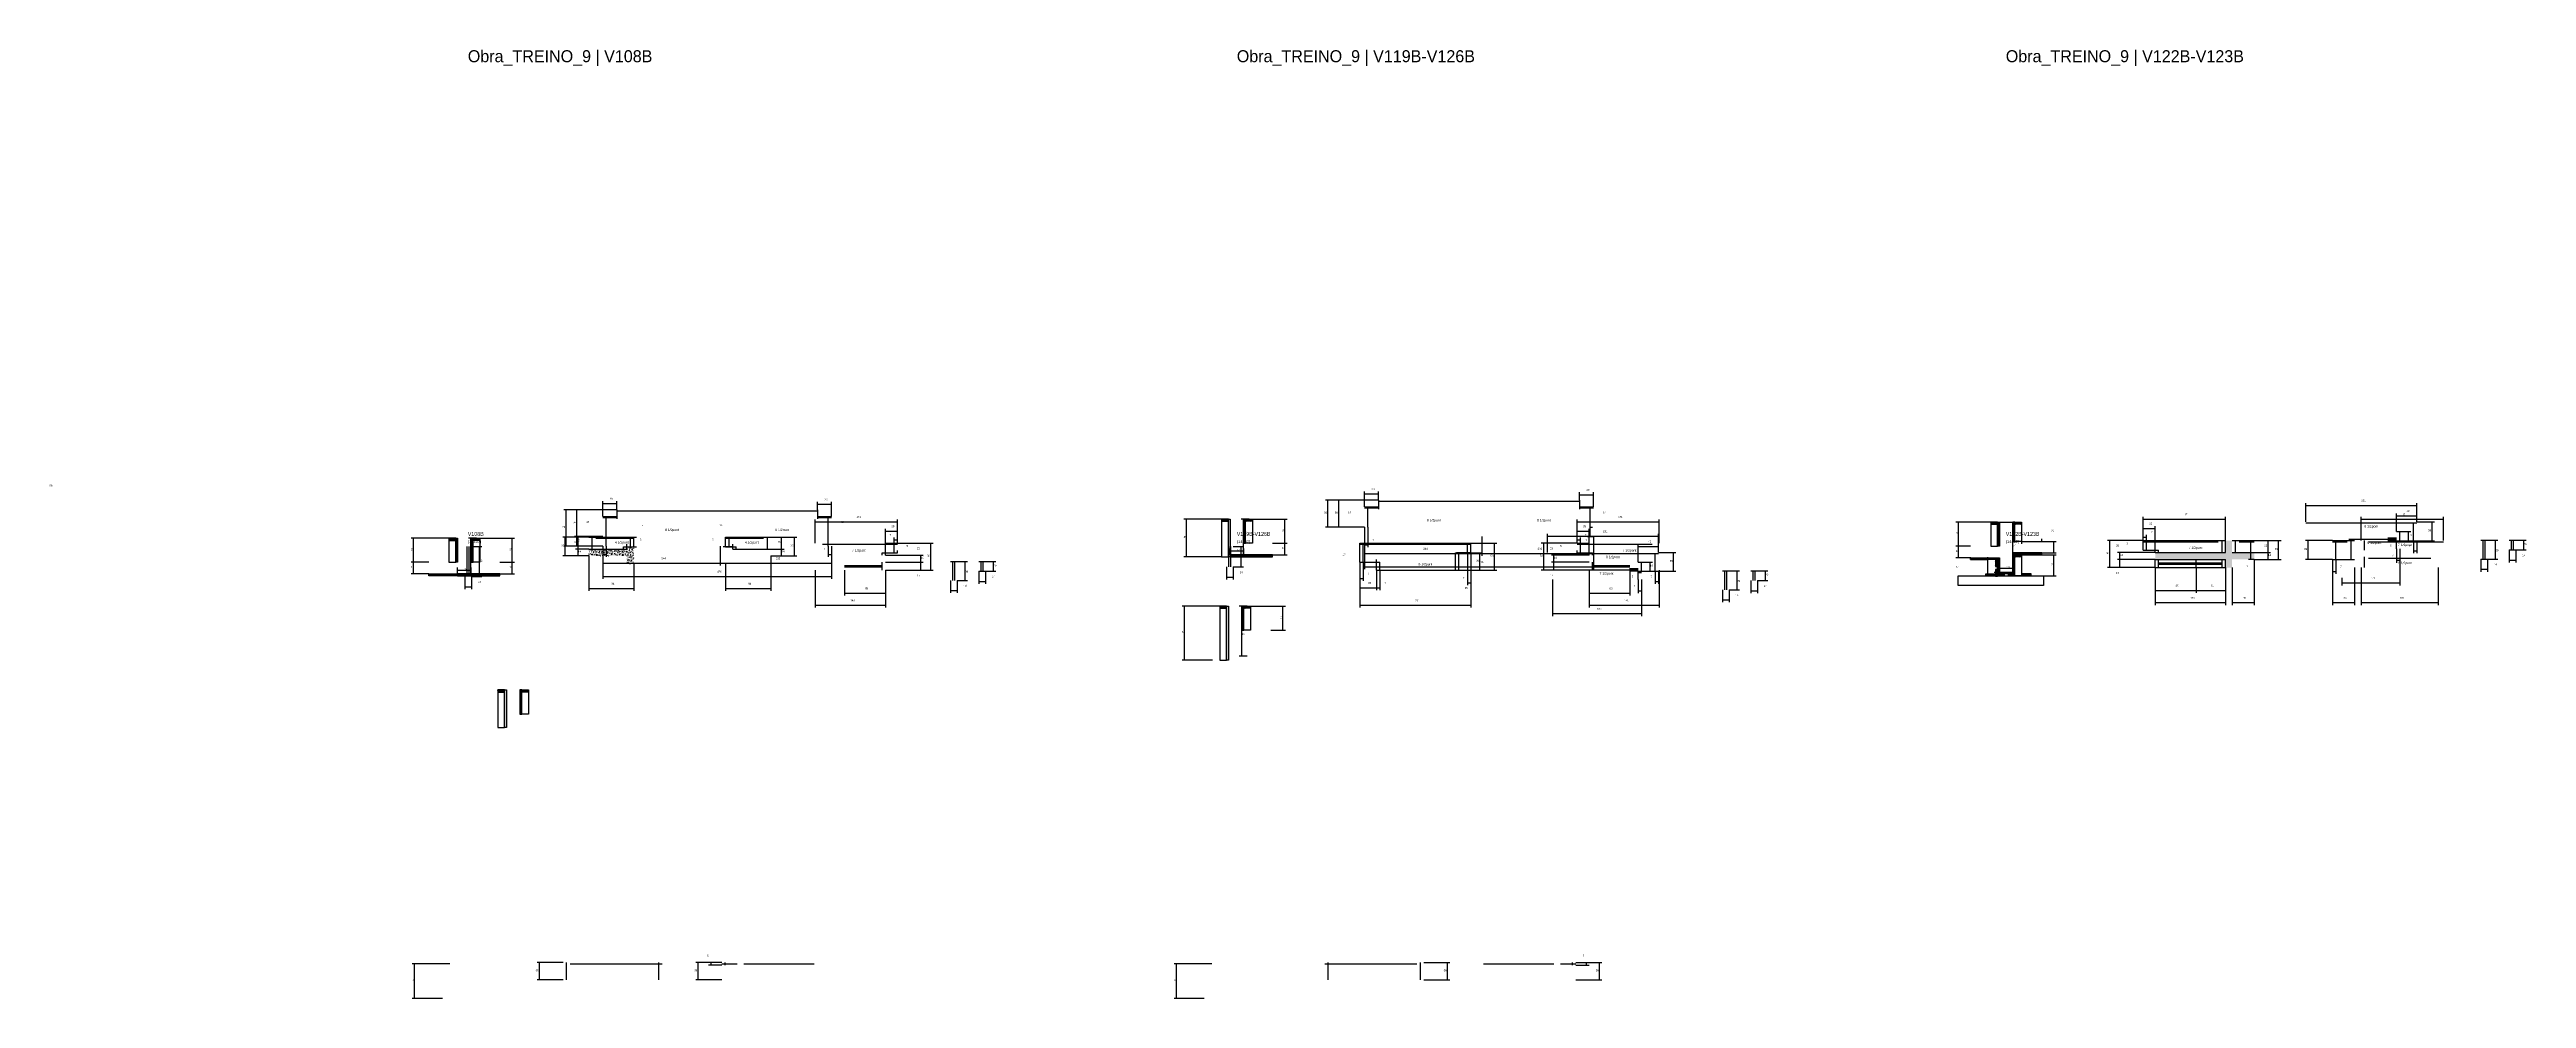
# Model space of a CAD drawing. Header units: metres. Extents: x -2848 to 22762, y -45195 to 1016.
# Drawn here: x 3930 to 9083, y -44957 to -42984 of the extents above; entities that cross this region are included whole.
import ezdxf

# ---------------------------------------------------------------- set-up
doc = ezdxf.new("R2010")
doc.units = ezdxf.units.M
for name, color, linetype in [('COTA', 4, 'Continuous'), ('Cota Seção (2x)', 4, 'Continuous'), ('Hachura', 253, 'Continuous'), ('LABEL_ID', 3, 'Continuous'), ('Madeira', 126, 'Continuous'), ('NOMENCLATURA', 7, 'Continuous'), ('Painéis', 200, 'Continuous'), ('SARR_2.2x7', 40, 'Continuous'), ('SARR_EDITAR', 141, 'Continuous'), ('Texto Seção', 7, 'Continuous')]:
    doc.layers.add(name, color=color, linetype=linetype)

msp = doc.modelspace()

# ---------------------------------------------------------------- hatches: boundary and pattern name
at = {"layer": 'COTA'}
h = msp.add_hatch(dxfattribs=at)
h.set_pattern_fill('AR-CONC', scale=0.03)
h.paths.add_polyline_path([(8310.9, -44029.9), (8310.9, -44043.9), (8456.9, -44043.9), (8456.9, -44060.9), (8470.9, -44060.9), (8470.9, -44043.9), (8516.9, -44043.9), (8516.9, -44029.9), (8470.9, -44029.9), (8470.9, -44004.9), (8456.9, -44004.9), (8456.9, -44029.9)])
h = msp.add_hatch(dxfattribs=at)
h.set_pattern_fill('AR-CONC', scale=0.03)
h.paths.add_polyline_path([(5145.7, -44053.5), (5145.7, -44017.5), (5130.7, -44017.5), (5130.7, -44022.5), (5051.7, -44022.5), (5051.7, -44036.5), (5130.7, -44036.5), (5130.7, -44053.5)])
at = {"layer": 'Hachura'}
h = msp.add_hatch(dxfattribs=at)
h.set_pattern_fill('ANSI31', scale=0.5)
h.paths.add_polyline_path([(6382.4, -43964.7), (6382.4, -43960.3), (6382.4, -43960.3), (6368.4, -43960.3), (6368.4, -43960.3), (6368.4, -43964.7), (6368.4, -43964.7), (6382.4, -43964.7)])
h = msp.add_hatch(color=8, dxfattribs=at)
h.dxf.hatch_style = 1
h.paths.add_polyline_path([(6386.4, -43960.3), (6382.4, -43960.3), (6382.4, -43960.3), (6382.4, -44038.3), (6382.4, -44038.3), (6386.4, -44038.3), (6386.4, -44038.3), (6386.4, -43960.3)])
h = msp.add_hatch(color=8, dxfattribs=at)
h.dxf.hatch_style = 1
h.paths.add_polyline_path([(6418.4, -43960.3), (6414.4, -43960.3), (6414.4, -44010.3), (6418.4, -44010.3)])
h = msp.add_hatch(dxfattribs=at)
h.set_pattern_fill('ANSI31', scale=0.5)
h.paths.add_polyline_path([(6418.4, -43964.7), (6418.4, -43960.3), (6418.4, -43960.3), (6432.4, -43960.3), (6432.4, -43960.3), (6432.4, -43964.7), (6432.4, -43964.7), (6418.4, -43964.7)])
h = msp.add_hatch(dxfattribs=at)
h.set_pattern_fill('ANSI31', scale=0.5)
h.paths.add_polyline_path([(4774.8, -44004.4), (4774.8, -44000), (4774.8, -44000), (4760.8, -44000), (4760.8, -44000), (4760.8, -44004.4), (4760.8, -44004.4), (4774.8, -44004.4)])
h = msp.add_hatch(color=8, dxfattribs=at)
h.dxf.hatch_style = 1
h.paths.add_polyline_path([(4778.8, -44000), (4774.8, -44000), (4774.8, -44050), (4778.8, -44050)])
h = msp.add_hatch(color=8, dxfattribs=at)
h.dxf.hatch_style = 1
h.paths.add_polyline_path([(4810.8, -44000), (4806.8, -44000), (4806.8, -44050), (4810.8, -44050)])
h = msp.add_hatch(dxfattribs=at)
h.set_pattern_fill('ANSI31', scale=0.5)
h.paths.add_polyline_path([(4810.8, -44004.4), (4810.8, -44000), (4810.8, -44000), (4824.8, -44000), (4824.8, -44000), (4824.8, -44004.4), (4824.8, -44004.4), (4810.8, -44004.4)])
h = msp.add_hatch(dxfattribs=at)
h.set_pattern_fill('ANSI31', scale=0.5)
h.paths.add_polyline_path([(7982.7, -43970.8), (7982.7, -43966.4), (7982.7, -43966.4), (7968.7, -43966.4), (7968.7, -43966.4), (7968.7, -43970.8), (7968.7, -43970.8), (7982.7, -43970.8)])
h = msp.add_hatch(color=8, dxfattribs=at)
h.dxf.hatch_style = 1
h.paths.add_polyline_path([(7982.7, -43966.4), (7986.7, -43966.4), (7986.7, -44016.4), (7982.7, -44016.4)])
h = msp.add_hatch(color=8, dxfattribs=at)
h.dxf.hatch_style = 1
h.paths.add_polyline_path([(8018.7, -43966.4), (8014.7, -43966.4), (8014.7, -43966.4), (8014.7, -44006.4), (8014.7, -44006.4), (8018.7, -44006.4), (8018.7, -44006.4), (8018.7, -43966.4)])
h = msp.add_hatch(dxfattribs=at)
h.set_pattern_fill('ANSI31', scale=0.5)
h.paths.add_polyline_path([(8018.7, -43970.8), (8018.7, -43966.4), (8018.7, -43966.4), (8032.7, -43966.4), (8032.7, -43966.4), (8032.7, -43970.8), (8032.7, -43970.8), (8018.7, -43970.8)])
h = msp.add_hatch(color=8, dxfattribs=at)
h.dxf.hatch_style = 1
h.paths.add_polyline_path([(6414.4, -44038.3), (6414.4, -44034.3), (6414.4, -44034.3), (6386.4, -44034.3), (6386.4, -44034.3), (6386.4, -44038.3), (6386.4, -44038.3), (6414.4, -44038.3)])
h = msp.add_hatch(color=8, dxfattribs=at)
h.dxf.hatch_style = 1
h.paths.add_polyline_path([(6474.4, -44038.3), (6474.4, -44034.3), (6474.4, -44034.3), (6414.4, -44034.3), (6414.4, -44034.3), (6414.4, -44038.3), (6414.4, -44038.3), (6474.4, -44038.3)])
h = msp.add_hatch(color=8, dxfattribs=at)
h.dxf.hatch_style = 1
h.paths.add_polyline_path([(7926.7, -44044.4), (7926.7, -44040.4), (7926.7, -44040.4), (7986.7, -44040.4), (7986.7, -44040.4), (7986.7, -44044.4), (7986.7, -44044.4), (7926.7, -44044.4)])
h = msp.add_hatch(dxfattribs=at)
h.set_pattern_fill('ANSI31', scale=0.5)
h.paths.add_polyline_path([(7978.3, -44058.4), (7982.7, -44058.4), (7982.7, -44058.4), (7982.7, -44044.4), (7982.7, -44044.4), (7978.3, -44044.4), (7978.3, -44044.4), (7978.3, -44058.4)])
h = msp.add_hatch(color=8, dxfattribs=at)
h.dxf.hatch_style = 1
h.paths.add_polyline_path([(7982.7, -44044.4), (7986.7, -44044.4), (7986.7, -44070.4), (7986.7, -44078.4), (7982.7, -44078.4)])
h = msp.add_hatch(color=8, dxfattribs=at)
h.dxf.hatch_style = 1
h.paths.add_polyline_path([(8074.7, -44034.4), (8074.7, -44030.4), (8074.7, -44030.4), (8014.7, -44030.4), (8014.7, -44030.4), (8014.7, -44034.4), (8014.7, -44034.4), (8074.7, -44034.4)])
h = msp.add_hatch(color=8, dxfattribs=at)
h.dxf.hatch_style = 1
h.paths.add_polyline_path([(8018.7, -44034.4), (8014.7, -44034.4), (8014.7, -44034.4), (8014.7, -44070.4), (8014.7, -44070.4), (8014.7, -44078.4), (8014.7, -44078.4), (8018.7, -44078.4), (8018.7, -44078.4), (8018.7, -44034.4)])
h = msp.add_hatch(dxfattribs=at)
h.set_pattern_fill('ANSI31', scale=0.5)
h.paths.add_polyline_path([(8018.7, -44038.8), (8018.7, -44034.4), (8018.7, -44034.4), (8032.7, -44034.4), (8032.7, -44034.4), (8032.7, -44038.8), (8032.7, -44038.8), (8018.7, -44038.8)])
h = msp.add_hatch(color=8, dxfattribs=at)
h.dxf.hatch_style = 1
h.paths.add_polyline_path([(4718.8, -44078), (4718.8, -44074), (4718.8, -44074), (4778.8, -44074), (4778.8, -44074), (4778.8, -44078), (4778.8, -44078), (4718.8, -44078)])
h = msp.add_hatch(color=8, dxfattribs=at)
h.dxf.hatch_style = 1
h.paths.add_polyline_path([(4806.8, -44078), (4806.8, -44074), (4806.8, -44074), (4778.8, -44074), (4778.8, -44074), (4778.8, -44078), (4778.8, -44078), (4806.8, -44078)])
h = msp.add_hatch(color=8, dxfattribs=at)
h.dxf.hatch_style = 1
h.paths.add_polyline_path([(4866.8, -44078), (4866.8, -44074), (4866.8, -44074), (4806.8, -44074), (4806.8, -44074), (4806.8, -44078), (4806.8, -44078), (4866.8, -44078)])
h = msp.add_hatch(dxfattribs=at)
h.set_pattern_fill('ANSI31', scale=0.5)
h.paths.add_polyline_path([(7958.3, -44078.4), (7958.3, -44074), (7958.3, -44074), (7978.3, -44074), (7978.3, -44074), (7978.3, -44078.4), (7978.3, -44078.4), (7958.3, -44078.4)])
h = msp.add_hatch(dxfattribs=at)
h.set_pattern_fill('ANSI31', scale=0.5)
h.paths.add_polyline_path([(7978.3, -44078.7), (7982.7, -44078.7), (7982.7, -44078.7), (7982.7, -44064.7), (7982.7, -44064.7), (7978.3, -44064.7), (7978.3, -44064.7), (7978.3, -44078.7)])
h = msp.add_hatch(color=8, dxfattribs=at)
h.dxf.hatch_style = 1
h.paths.add_polyline_path([(7986.7, -44074), (7986.7, -44070.4), (7986.7, -44070.4), (8014.7, -44070.4), (8014.7, -44070.4), (8014.7, -44074), (8014.7, -44074), (7986.7, -44074)])
h = msp.add_hatch(dxfattribs=at)
h.set_pattern_fill('ANSI31', scale=0.5)
h.paths.add_polyline_path([(7986.7, -44078.4), (7986.7, -44074), (7986.7, -44074), (7996.7, -44074), (7996.7, -44074), (7996.7, -44078.4), (7996.7, -44078.4), (7986.7, -44078.4)])
h = msp.add_hatch(dxfattribs=at)
h.set_pattern_fill('ANSI31', scale=0.5)
h.paths.add_polyline_path([(8014.7, -44078.4), (8014.7, -44074), (8014.7, -44074), (8004.7, -44074), (8004.7, -44074), (8004.7, -44078.4), (8004.7, -44078.4), (8014.7, -44078.4)])
h = msp.add_hatch(dxfattribs=at)
h.set_pattern_fill('ANSI31', scale=0.5)
h.paths.add_polyline_path([(8052.7, -44078.4), (8052.7, -44074), (8052.7, -44074), (8032.7, -44074), (8032.7, -44074), (8032.7, -44078.4), (8032.7, -44078.4), (8052.7, -44078.4)])
h = msp.add_hatch(dxfattribs=at)
h.set_pattern_fill('ANSI31', scale=0.5)
h.paths.add_polyline_path([(6378.7, -44145.6), (6378.7, -44141.2), (6378.7, -44141.2), (6364.7, -44141.2), (6364.7, -44141.2), (6364.7, -44145.6), (6364.7, -44145.6), (6378.7, -44145.6)])
h = msp.add_hatch(color=8, dxfattribs=at)
h.dxf.hatch_style = 1
h.paths.add_polyline_path([(6382.7, -44141.2), (6378.7, -44141.2), (6378.7, -44141.2), (6378.7, -44253.2), (6378.7, -44253.2), (6382.7, -44253.2), (6382.7, -44253.2), (6382.7, -44141.2)])
h = msp.add_hatch(color=8, dxfattribs=at)
h.dxf.hatch_style = 1
h.paths.add_polyline_path([(6414.7, -44141.2), (6410.7, -44141.2), (6410.7, -44191.2), (6414.7, -44191.2)])
h = msp.add_hatch(dxfattribs=at)
h.set_pattern_fill('ANSI31', scale=0.5)
h.paths.add_polyline_path([(6414.7, -44145.6), (6414.7, -44141.2), (6414.7, -44141.2), (6428.7, -44141.2), (6428.7, -44141.2), (6428.7, -44145.6), (6428.7, -44145.6), (6414.7, -44145.6)])
h = msp.add_hatch(dxfattribs=at)
h.set_pattern_fill('ANSI31', scale=0.5)
h.paths.add_polyline_path([(4876.5, -44319.9), (4876.5, -44315.5), (4876.5, -44315.5), (4862.5, -44315.5), (4862.5, -44315.5), (4862.5, -44319.9), (4862.5, -44319.9), (4876.5, -44319.9)])
h = msp.add_hatch(color=8, dxfattribs=at)
h.dxf.hatch_style = 1
h.paths.add_polyline_path([(4880.5, -44315.5), (4876.5, -44315.5), (4876.5, -44315.5), (4876.5, -44393.5), (4876.5, -44393.5), (4880.5, -44393.5), (4880.5, -44393.5), (4880.5, -44315.5)])
h = msp.add_hatch(color=8, dxfattribs=at)
h.dxf.hatch_style = 1
h.paths.add_polyline_path([(4912.5, -44315.5), (4908.5, -44315.5), (4908.5, -44365.5), (4912.5, -44365.5)])
h = msp.add_hatch(dxfattribs=at)
h.set_pattern_fill('ANSI31', scale=0.5)
h.paths.add_polyline_path([(4912.5, -44319.9), (4912.5, -44315.5), (4912.5, -44315.5), (4926.5, -44315.5), (4926.5, -44315.5), (4926.5, -44319.9), (4926.5, -44319.9), (4912.5, -44319.9)])

# ---------------------------------------------------------------- linework, layer by layer
at = {"layer": 'COTA'}
for p, q in [((6665.9, -43934.6), (6665.9, -43902.9)), ((6665.9, -43907.9), (6694.9, -43907.9)), ((6694.9, -43920.6), (6694.9, -43902.9)), ((7112.9, -43920.6), (7112.9, -43904.4)), ((7141.9, -43934.6), (7141.9, -43904.4)), ((5109.9, -43940.6), (4999.6, -43940.6)), ((5004.6, -44016.6), (5004.6, -43940.6)), ((5109.9, -43940.6), (5022, -43940.6)), ((5027, -43996.6), (5027, -43940.6)), ((5080.9, -43954.6), (5080.9, -43922.9)), ((5080.9, -43927.9), (5109.9, -43927.9)), ((5080.9, -43954.6), (5080.9, -43949.6)), ((5080.9, -43954.6), (5109.9, -43954.6)), ((5109.9, -43940.6), (5109.9, -43922.9)), ((5109.9, -43940.6), (5109.9, -43959.6)), ((5527.9, -43940.6), (5527.9, -43924.4)), ((5527.9, -43929.4), (5556.9, -43929.4)), ((5527.9, -43940.6), (5527.9, -43959.6)), ((5527.9, -43954.6), (5556.9, -43954.6)), ((5556.9, -43954.6), (5556.9, -43924.4)), ((5556.9, -43954.6), (5556.9, -43949.6)), ((6368.4, -43960.3), (6290, -43960.3)), ((6295, -44038.3), (6295, -43960.3)), ((6432.4, -43960.3), (6504.8, -43960.3)), ((6499.8, -44010.3), (6499.8, -43960.3)), ((6694.9, -43920.6), (6584.6, -43920.6)), ((6589.6, -43976.6), (6589.6, -43920.6)), ((6694.9, -43920.6), (6607, -43920.6)), ((6612, -43976.6), (6612, -43920.6)), ((6665.9, -43934.6), (6665.9, -43929.6)), ((6665.9, -43934.6), (6694.9, -43934.6)), ((6694.9, -43920.6), (6694.9, -43939.6)), ((7112.9, -43909.4), (7141.9, -43909.4)), ((7112.9, -43920.6), (7112.9, -43939.6)), ((7112.9, -43934.6), (7141.9, -43934.6)), ((7141.9, -43934.6), (7141.9, -43929.6)), ((8285.9, -44004.9), (8285.9, -43955.4)), ((8285.9, -43960.4), (8456.9, -43960.4)), ((8456.9, -44004.9), (8456.9, -43955.4)), ((8624.1, -43966), (8624.1, -43926.8)), ((8624.1, -43931.8), (8855.1, -43931.8)), ((8739.5, -44004.9), (8739.5, -43955.4)), ((8739.5, -43960.4), (8910.5, -43960.4)), ((8813.1, -43986), (8813.1, -43948.3)), ((8813.1, -43953.3), (8855.1, -43953.3)), ((8855.1, -43966), (8855.1, -43926.8)), ((8855.1, -43966), (8855.1, -43948.3)), ((8910.5, -44004.9), (8910.5, -43955.4)), ((4760.8, -44000), (4682.3, -44000)), ((4687.3, -44050), (4687.3, -44000)), ((4824.8, -44000), (4897.1, -44000)), ((4892.1, -44050), (4892.1, -44000)), ((5051.7, -43997.5), (4997.5, -43997.5)), ((5002.5, -44036.5), (5002.5, -43997.5)), ((5080.9, -43996.6), (5022, -43996.6)), ((5080.9, -43996.6), (5022, -43996.6)), ((5051.7, -43997.5), (5024.3, -43997.5)), ((5027, -44016.6), (5027, -43996.6)), ((5029.3, -44022.5), (5029.3, -43997.5)), ((5145.7, -44017.5), (5145.7, -43997.5)), ((5145.7, -43997.5), (5150.7, -43997.5)), ((5336.5, -44017.5), (5336.5, -43997.5)), ((5336.5, -43997.5), (5341.5, -43997.5)), ((5430.5, -43997.5), (5457.9, -43997.5)), ((5430.5, -43997.5), (5484.7, -43997.5)), ((5452.9, -44022.5), (5452.9, -43997.5)), ((5479.7, -44036.5), (5479.7, -43997.5)), ((5523, -44010.4), (5523, -43960.8)), ((5523, -43965.8), (5694, -43965.8)), ((5669, -44030.4), (5669, -43980.1)), ((5669, -43985.1), (5694, -43985.1)), ((5669, -44035.4), (5669, -44005.4)), ((5669, -44010.4), (5694, -44010.4)), ((5687, -44010.4), (5687, -43998.4)), ((5687, -44003.4), (5694, -44003.4)), ((5694, -44010.4), (5694, -43960.8)), ((5694, -44010.4), (5694, -43980.1)), ((5694, -44010.4), (5694, -43998.4)), ((5694, -44010.4), (5694, -44005.4)), ((5694, -44010.4), (5768.4, -44010.4)), ((5763.4, -44066.4), (5763.4, -44010.4)), ((6474.4, -44010.3), (6504.8, -44010.3)), ((6474.4, -44010.3), (6504.8, -44010.3)), ((6499.8, -44034.3), (6499.8, -44010.3)), ((6665.9, -43976.6), (6584.6, -43976.6)), ((6665.9, -43976.6), (6607, -43976.6)), ((6665.9, -43976.6), (6665.9, -44064.5)), ((6665.9, -43976.6), (6665.9, -44018.8)), ((6665.9, -43996.6), (6665.9, -44036.8)), ((6672.9, -43976.6), (6672.9, -44018.8)), ((6886.8, -44010.4), (6941, -44010.4)), ((6909.9, -43996.6), (6909.9, -44036.8)), ((6909.9, -43996.6), (6909.9, -44036.8)), ((6936, -44066.4), (6936, -44010.4)), ((7108, -44010.4), (7033.5, -44010.4)), ((7038.5, -44066.4), (7038.5, -44010.4)), ((7046.2, -44029.7), (7046.2, -43990.5)), ((7046.2, -43995.5), (7277.2, -43995.5)), ((7108, -44010.4), (7108, -43960.8)), ((7108, -43965.8), (7279, -43965.8)), ((7108, -44010.4), (7108, -43980.1)), ((7108, -43985.1), (7133, -43985.1)), ((7108, -44010.4), (7108, -43998.4)), ((7108, -44003.4), (7115, -44003.4)), ((7108, -44010.4), (7108, -44005.4)), ((7108, -44010.4), (7133, -44010.4)), ((7115, -44010.4), (7115, -43998.4)), ((7141.9, -43997.2), (7129.9, -43997.2)), ((7133, -44030.4), (7133, -43980.1)), ((7133, -44035.4), (7133, -44005.4)), ((7134.9, -43997.2), (7134.9, -43976.6)), ((7134.9, -43976.6), (7139.9, -43976.6)), ((7141.9, -43996.6), (7141.9, -44036.8)), ((7141.9, -43997.2), (7141.9, -44064.5)), ((7277.2, -44029.7), (7277.2, -43990.5)), ((7279, -44010.4), (7279, -43960.8)), ((7968.7, -43966.4), (7896.3, -43966.4)), ((7901.3, -44016.4), (7901.3, -43966.4)), ((8032.7, -43966.4), (8032.7, -44011.4)), ((8032.7, -44006.4), (8074.7, -44006.4)), ((8074.7, -44006.4), (8074.7, -44001.4)), ((8074.7, -44006.4), (8105.1, -44006.4)), ((8100.1, -44030.4), (8100.1, -44006.4)), ((8285.9, -44004.9), (8211.5, -44004.9)), ((8216.5, -44060.9), (8216.5, -44004.9)), ((8285.9, -44004.9), (8285.9, -43974.7)), ((8285.9, -43979.7), (8310.9, -43979.7)), ((8285.9, -44004.9), (8285.9, -43992.9)), ((8285.9, -43997.9), (8292.9, -43997.9)), ((8285.9, -44004.9), (8285.9, -43999.9)), ((8285.9, -44004.9), (8310.9, -44004.9)), ((8292.9, -44004.9), (8292.9, -43992.9)), ((8310.9, -44024.9), (8310.9, -43974.7)), ((8310.9, -44029.9), (8310.9, -43999.9)), ((8516.9, -44004.9), (8550.7, -44004.9)), ((8516.9, -44004.9), (8572.7, -44004.9)), ((8545.7, -44029.9), (8545.7, -44004.9)), ((8567.7, -44043.9), (8567.7, -44004.9)), ((8679.5, -44004.9), (8623.8, -44004.9)), ((8628.8, -44043.9), (8628.8, -44004.9)), ((8813.1, -44000), (8794.7, -44000)), ((8813.1, -44005), (8794.7, -44005)), ((8799.7, -44005), (8799.7, -44000)), ((8813.1, -43986), (8843, -43986)), ((8820.1, -44005), (8843, -44005)), ((8838, -44005), (8838, -43986)), ((8848.1, -44005), (8848.1, -44031.3)), ((8855.1, -43966), (8891.8, -43966)), ((8855.1, -44005), (8891.8, -44005)), ((8855.1, -44005), (8855.1, -44031.3)), ((8886.8, -44005), (8886.8, -43966)), ((9002.2, -44004.2), (9023.8, -44004.2)), ((9018.8, -44043.2), (9018.8, -44004.2)), ((9061.1, -44004.2), (9082.6, -44004.2)), ((9077.6, -44024.2), (9077.6, -44004.2)), ((4718.8, -44050), (4682.3, -44050)), ((4718.8, -44050), (4682.3, -44050)), ((4687.3, -44074), (4687.3, -44050)), ((4807.6, -44017.4), (4829.1, -44017.4)), ((4824.1, -44079.4), (4824.1, -44017.4)), ((4866.8, -44050), (4897.1, -44050)), ((4866.8, -44050), (4897.1, -44050)), ((4892.1, -44074), (4892.1, -44050)), ((5051.7, -44036.5), (4997.5, -44036.5)), ((5080.9, -44016.6), (4999.6, -44016.6)), ((5080.9, -44016.6), (5022, -44016.6)), ((5051.7, -44022.5), (5024.3, -44022.5)), ((5051.7, -44022.5), (5024.3, -44022.5)), ((5051.7, -44036.5), (5024.3, -44036.5)), ((5029.3, -44036.5), (5029.3, -44022.5)), ((5051.7, -44036.5), (5051.7, -44109.4)), ((5080.9, -44016.6), (5080.9, -44056.8)), ((5080.9, -44016.6), (5080.9, -44084.5)), ((5080.9, -44016.6), (5080.9, -44038.8)), ((5080.9, -44033.8), (5087.9, -44033.8)), ((5080.9, -44051.8), (5324.9, -44051.8)), ((5087.9, -44016.6), (5087.9, -44038.8)), ((5130.7, -44022.5), (5130.7, -44012.5)), ((5130.7, -44017.5), (5145.7, -44017.5)), ((5130.7, -44017.5), (5150.7, -44017.5)), ((5145.7, -44017.5), (5145.7, -44012.5)), ((5145.7, -44053.5), (5145.7, -44109.4)), ((5324.9, -44016.6), (5324.9, -44056.8)), ((5324.9, -44016.6), (5324.9, -44056.8)), ((5324.9, -44051.8), (5556.9, -44051.8)), ((5351.5, -44017.5), (5331.5, -44017.5)), ((5336.5, -44017.5), (5336.5, -44012.5)), ((5336.5, -44017.5), (5351.5, -44017.5)), ((5336.5, -44053.5), (5336.5, -44109.4)), ((5351.5, -44022.5), (5351.5, -44012.5)), ((5430.5, -44022.5), (5457.9, -44022.5)), ((5430.5, -44022.5), (5457.9, -44022.5)), ((5430.5, -44036.5), (5457.9, -44036.5)), ((5430.5, -44036.5), (5484.7, -44036.5)), ((5430.5, -44036.5), (5430.5, -44109.4)), ((5452.9, -44036.5), (5452.9, -44022.5)), ((5549.9, -44016.6), (5549.9, -44038.8)), ((5549.9, -44033.8), (5556.9, -44033.8)), ((5556.9, -44016.6), (5556.9, -44084.5)), ((5556.9, -44016.6), (5556.9, -44056.8)), ((5556.9, -44016.6), (5556.9, -44038.8)), ((5669, -44035.4), (5669, -44025.4)), ((5669, -44030.4), (5694, -44030.4)), ((5669, -44035.4), (5747.5, -44035.4)), ((5669, -44049.4), (5747.5, -44049.4)), ((5669, -44049.4), (5747.5, -44049.4)), ((5694, -44030.4), (5694, -44025.4)), ((5742.5, -44049.4), (5742.5, -44035.4)), ((5742.5, -44066.4), (5742.5, -44049.4)), ((5818.1, -44048.6), (5839.7, -44048.6)), ((5834.7, -44087.6), (5834.7, -44048.6)), ((5877, -44048.6), (5898.5, -44048.6)), ((5893.5, -44068.6), (5893.5, -44048.6)), ((6368.4, -44038.3), (6290, -44038.3)), ((6378.6, -44059.4), (6378.6, -44085.7)), ((6392.6, -44017.4), (6414.1, -44017.4)), ((6392.6, -44059.4), (6414.1, -44059.4)), ((6392.6, -44059.4), (6392.6, -44085.7)), ((6409.1, -44059.4), (6409.1, -44017.4)), ((6474.4, -44034.3), (6504.8, -44034.3)), ((6655.8, -44049.4), (6655.8, -44044.4)), ((6655.8, -44049.4), (6655.8, -44144.3)), ((6655.8, -44049.4), (6690.8, -44049.4)), ((6655.8, -44049.4), (6655.8, -44088.4)), ((6655.8, -44049.4), (6655.8, -44108.1)), ((6662.8, -44049.4), (6662.8, -44088.4)), ((6665.9, -44013.8), (6672.9, -44013.8)), ((6665.9, -44031.8), (6909.9, -44031.8)), ((6665.9, -44059.5), (7141.9, -44059.5)), ((6690.8, -44066.4), (6690.8, -44044.4)), ((6886.8, -44030.4), (6856.8, -44030.4)), ((6861.8, -44066.4), (6861.8, -44030.4)), ((6879.8, -44030.4), (6879.8, -44097.7)), ((6886.8, -44030.4), (6886.8, -44144.3)), ((6886.8, -44030.4), (6886.8, -44097.7)), ((6886.8, -44030.4), (6910.8, -44030.4)), ((6905.8, -44066.4), (6905.8, -44030.4)), ((6909.9, -44031.8), (7141.9, -44031.8)), ((7133, -44035.4), (7054.5, -44035.4)), ((7133, -44049.4), (7054.5, -44049.4)), ((7133, -44049.4), (7054.5, -44049.4)), ((7059.5, -44049.4), (7059.5, -44035.4)), ((7059.5, -44066.4), (7059.5, -44049.4)), ((7108, -44030.4), (7108, -44025.4)), ((7108, -44030.4), (7133, -44030.4)), ((7133, -44035.4), (7133, -44025.4)), ((7235.2, -44049.7), (7235.2, -44012)), ((7235.2, -44017), (7277.2, -44017)), ((7235.2, -44049.7), (7265, -44049.7)), ((7260, -44068.7), (7260, -44049.7)), ((7277.2, -44029.7), (7277.2, -44012)), ((7277.2, -44029.7), (7313.8, -44029.7)), ((7308.8, -44068.7), (7308.8, -44029.7)), ((7926.7, -44016.4), (7896.3, -44016.4)), ((7926.7, -44016.4), (7896.3, -44016.4)), ((7926.7, -44040.4), (7896.3, -44040.4)), ((7901.3, -44040.4), (7901.3, -44016.4)), ((7926.7, -44044.4), (7926.7, -44039.4)), ((7926.7, -44044.4), (7962.7, -44044.4)), ((7962.7, -44078.4), (7962.7, -44039.4)), ((8074.7, -44030.4), (8105.1, -44030.4)), ((8074.7, -44034.4), (8105.1, -44034.4)), ((8100.1, -44078.4), (8100.1, -44034.4)), ((8310.9, -44060.9), (8211.5, -44060.9)), ((8310.9, -44029.9), (8232.4, -44029.9)), ((8310.9, -44043.9), (8232.4, -44043.9)), ((8310.9, -44043.9), (8232.4, -44043.9)), ((8310.9, -44060.9), (8232.4, -44060.9)), ((8237.4, -44043.9), (8237.4, -44029.9)), ((8237.4, -44060.9), (8237.4, -44043.9)), ((8285.9, -44024.9), (8285.9, -44019.9)), ((8285.9, -44024.9), (8310.9, -44024.9)), ((8310.9, -44029.9), (8310.9, -44019.9)), ((8310.9, -44060.9), (8310.9, -44113.7)), ((8310.9, -44060.9), (8310.9, -44138.9)), ((8395.9, -44060.9), (8395.9, -44113.7)), ((8395.9, -44060.9), (8395.9, -44113.7)), ((8456.9, -44060.9), (8456.9, -44113.7)), ((8456.9, -44060.9), (8456.9, -44138.9)), ((8470.9, -44060.9), (8470.9, -44138.9)), ((8516.9, -44043.9), (8504.9, -44043.9)), ((8509.9, -44043.9), (8509.9, -44029.9)), ((8509.9, -44029.9), (8514.9, -44029.9)), ((8516.9, -44029.9), (8550.7, -44029.9)), ((8516.9, -44029.9), (8550.7, -44029.9)), ((8516.9, -44043.9), (8550.7, -44043.9)), ((8516.9, -44043.9), (8572.7, -44043.9)), ((8516.9, -44043.9), (8516.9, -44138.9)), ((8545.7, -44043.9), (8545.7, -44029.9)), ((8679.5, -44043.9), (8623.8, -44043.9)), ((8679.5, -44043.9), (8679.5, -44138.9)), ((8679.5, -44043.9), (8679.5, -44073.9)), ((8686.5, -44043.9), (8686.5, -44073.9)), ((8725.5, -44060.9), (8725.5, -44138.9)), ((8739.5, -44060.9), (8739.5, -44138.9)), ((8813.1, -44022), (8813.1, -44050.8)), ((8813.1, -44045.8), (8820.1, -44045.8)), ((8820.1, -44022), (8820.1, -44050.8)), ((8820.1, -44022), (8820.1, -44098)), ((8848.1, -44026.3), (8855.1, -44026.3)), ((8899.5, -44060.9), (8899.5, -44138.9)), ((8988.2, -44043.2), (8988.2, -44069.5)), ((9002.2, -44043.2), (9023.8, -44043.2)), ((9002.2, -44043.2), (9002.2, -44069.5)), ((9047.1, -44024.2), (9047.1, -44050.5)), ((9047.1, -44045.5), (9061.1, -44045.5)), ((9061.1, -44024.2), (9082.6, -44024.2)), ((9061.1, -44024.2), (9061.1, -44050.5)), ((4718.8, -44074), (4682.3, -44074)), ((4793.6, -44079.4), (4793.6, -44105.7)), ((4793.6, -44100.7), (4807.6, -44100.7)), ((4807.6, -44079.4), (4829.1, -44079.4)), ((4807.6, -44079.4), (4807.6, -44105.7)), ((4866.8, -44074), (4897.1, -44074)), ((5051.7, -44104.4), (5145.7, -44104.4)), ((5080.9, -44079.5), (5556.9, -44079.5)), ((5336.5, -44104.4), (5430.5, -44104.4)), ((5523, -44066.4), (5523, -44144.3)), ((5584, -44066.4), (5584, -44119.2)), ((5584, -44114.2), (5669, -44114.2)), ((5669, -44066.4), (5669, -44119.2)), ((5669, -44066.4), (5669, -44144.3)), ((5669, -44066.4), (5747.5, -44066.4)), ((5669, -44066.4), (5768.4, -44066.4)), ((5804.1, -44087.6), (5804.1, -44113.8)), ((5804.1, -44108.8), (5818.1, -44108.8)), ((5818.1, -44087.6), (5839.7, -44087.6)), ((5818.1, -44087.6), (5818.1, -44113.8)), ((5863, -44068.6), (5863, -44094.8)), ((5863, -44089.8), (5877, -44089.8)), ((5877, -44068.6), (5898.5, -44068.6)), ((5877, -44068.6), (5877, -44094.8)), ((6378.6, -44080.7), (6392.6, -44080.7)), ((6655.8, -44083.4), (6662.8, -44083.4)), ((6655.8, -44103.1), (6690.8, -44103.1)), ((6690.8, -44066.4), (6690.8, -44108.1)), ((6690.8, -44066.4), (6690.8, -44108.1)), ((6690.8, -44103.1), (6697.8, -44103.1)), ((6697.8, -44066.4), (6697.8, -44108.1)), ((6861.8, -44066.4), (6941, -44066.4)), ((6861.8, -44066.4), (6910.8, -44066.4)), ((6861.8, -44066.4), (6866.8, -44066.4)), ((6879.8, -44092.7), (6886.8, -44092.7)), ((7133, -44066.4), (7033.5, -44066.4)), ((7133, -44066.4), (7054.5, -44066.4)), ((7057.2, -44085.7), (7057.2, -44161.7)), ((7133, -44066.4), (7133, -44119.2)), ((7133, -44066.4), (7133, -44144.3)), ((7133, -44114.2), (7218, -44114.2)), ((7235.2, -44063.7), (7216.8, -44063.7)), ((7235.2, -44068.7), (7216.8, -44068.7)), ((7218, -44066.4), (7218, -44119.2)), ((7221.8, -44068.7), (7221.8, -44063.7)), ((7235.2, -44085.7), (7235.2, -44114.5)), ((7235.2, -44109.5), (7242.2, -44109.5)), ((7242.2, -44068.7), (7265, -44068.7)), ((7242.2, -44085.7), (7242.2, -44161.7)), ((7242.2, -44085.7), (7242.2, -44114.5)), ((7270.2, -44068.7), (7270.2, -44095)), ((7270.2, -44090), (7277.2, -44090)), ((7277.2, -44068.7), (7313.8, -44068.7)), ((7277.2, -44068.7), (7277.2, -44095)), ((7279, -44066.4), (7279, -44144.3)), ((7410.3, -44106.9), (7410.3, -44133.2)), ((7424.3, -44067.9), (7445.9, -44067.9)), ((7424.3, -44106.9), (7445.9, -44106.9)), ((7424.3, -44106.9), (7424.3, -44133.2)), ((7440.9, -44106.9), (7440.9, -44067.9)), ((7469.2, -44087.9), (7469.2, -44114.2)), ((7469.2, -44109.2), (7483.2, -44109.2)), ((7483.2, -44067.9), (7504.7, -44067.9)), ((7483.2, -44087.9), (7504.7, -44087.9)), ((7483.2, -44087.9), (7483.2, -44114.2)), ((7499.7, -44087.9), (7499.7, -44067.9)), ((8042.2, -44078.4), (8105.1, -44078.4)), ((8310.9, -44108.7), (8395.9, -44108.7)), ((8395.9, -44108.7), (8456.9, -44108.7)), ((8679.5, -44068.9), (8686.5, -44068.9)), ((8699.1, -44082), (8699.1, -44098)), ((8699.1, -44093), (8820.1, -44093)), ((8988.2, -44064.5), (9002.2, -44064.5)), ((5523, -44139.3), (5669, -44139.3)), ((6364.7, -44141.2), (6286.2, -44141.2)), ((6291.2, -44253.2), (6291.2, -44141.2)), ((6428.7, -44141.2), (6501.1, -44141.2)), ((6496.1, -44191.2), (6496.1, -44141.2)), ((6655.8, -44139.3), (6886.8, -44139.3)), ((7057.2, -44156.7), (7242.2, -44156.7)), ((7133, -44139.3), (7279, -44139.3)), ((7410.3, -44128.2), (7424.3, -44128.2)), ((8310.9, -44133.9), (8456.9, -44133.9)), ((8470.9, -44133.9), (8516.9, -44133.9)), ((8679.5, -44133.9), (8725.5, -44133.9)), ((8739.5, -44133.9), (8899.5, -44133.9)), ((6470.7, -44191.2), (6501.1, -44191.2)), ((6349.1, -44253.2), (6286.2, -44253.2)), ((4762.9, -44885), (4684.4, -44885)), ((4689.4, -44957), (4689.4, -44885)), ((4998.3, -44882.5), (4944.1, -44882.5)), ((4949.1, -44918.5), (4949.1, -44882.5)), ((5328.5, -44882.5), (5274.3, -44882.5)), ((5279.3, -44918.5), (5279.3, -44882.5)), ((5328.5, -44882.5), (5301.1, -44882.5)), ((5328.5, -44887.5), (5301.1, -44887.5)), ((5306.1, -44887.5), (5306.1, -44882.5)), ((6347.9, -44885), (6269.4, -44885)), ((6274.4, -44957), (6274.4, -44885)), ((6789.3, -44882.5), (6843.5, -44882.5)), ((6838.5, -44918.5), (6838.5, -44882.5)), ((7105.5, -44882.5), (7159.8, -44882.5)), ((7105.5, -44882.5), (7132.9, -44882.5)), ((7105.5, -44887.5), (7132.9, -44887.5)), ((7127.9, -44887.5), (7127.9, -44882.5)), ((7154.8, -44918.5), (7154.8, -44882.5)), ((4998.3, -44918.5), (4944.1, -44918.5)), ((5328.5, -44918.5), (5274.3, -44918.5)), ((6789.3, -44918.5), (6843.5, -44918.5)), ((7105.5, -44918.5), (7159.8, -44918.5)), ((4747.3, -44957), (4684.4, -44957)), ((6332.3, -44957), (6269.4, -44957))]:
    msp.add_line(p, q, dxfattribs=at)
at = {"layer": 'Cota Seção (2x)'}
for p, q in [((6425.4, -43960.3), (6408.9, -43960.3)), ((6413.9, -44034.3), (6413.9, -43960.3)), ((4817.8, -44000), (4801.3, -44000)), ((4806.3, -44074), (4806.3, -44000)), ((7975.7, -43966.4), (8019.7, -43966.4)), ((8014.7, -44070.4), (8014.7, -43966.4)), ((4778.8, -44074), (4778.8, -44061)), ((4806.8, -44074), (4806.8, -44061)), ((6386.4, -44034.3), (6386.4, -44021.3)), ((6386.4, -44026.3), (6414.4, -44026.3)), ((6425.4, -44034.3), (6408.9, -44034.3)), ((6414.4, -44034.3), (6414.4, -44021.3)), ((7986.7, -44078.4), (7986.7, -44057.4)), ((7986.7, -44062.4), (8014.7, -44062.4)), ((8014.7, -44078.4), (8014.7, -44057.4)), ((4778.8, -44066), (4806.8, -44066)), ((4817.8, -44074), (4801.3, -44074)), ((7975.7, -44070.4), (8019.7, -44070.4)), ((6421.7, -44141.2), (6405.2, -44141.2)), ((6410.2, -44245.2), (6410.2, -44141.2)), ((6421.7, -44245.2), (6405.2, -44245.2))]:
    msp.add_line(p, q, dxfattribs=at)
at = {"layer": 'Madeira'}
for points in [[(6382.4, -43964.7), (6382.4, -43960.3), (6368.4, -43960.3), (6368.4, -43964.7)], [(6382.4, -43960.3), (6368.4, -43960.3), (6368.4, -44038.3), (6382.4, -44038.3)], [(6418.4, -43964.7), (6418.4, -43960.3), (6432.4, -43960.3), (6432.4, -43964.7)], [(6418.4, -43960.3), (6432.4, -43960.3), (6432.4, -44010.3), (6418.4, -44010.3)], [(4774.8, -44004.4), (4774.8, -44000), (4760.8, -44000), (4760.8, -44004.4)], [(4774.8, -44000), (4760.8, -44000), (4760.8, -44050), (4774.8, -44050)], [(4810.8, -44004.4), (4810.8, -44000), (4824.8, -44000), (4824.8, -44004.4)], [(4810.8, -44000), (4824.8, -44000), (4824.8, -44050), (4810.8, -44050)], [(7982.7, -43970.8), (7982.7, -43966.4), (7968.7, -43966.4), (7968.7, -43970.8)], [(7982.7, -43966.4), (7968.7, -43966.4), (7968.7, -44016.4), (7982.7, -44016.4)], [(8018.7, -43970.8), (8018.7, -43966.4), (8032.7, -43966.4), (8032.7, -43970.8)], [(8018.7, -43966.4), (8032.7, -43966.4), (8032.7, -44006.4), (8018.7, -44006.4)], [(7978.3, -44058.4), (7982.7, -44058.4), (7982.7, -44044.4), (7978.3, -44044.4)], [(8018.7, -44038.8), (8018.7, -44034.4), (8032.7, -44034.4), (8032.7, -44038.8)], [(8018.7, -44034.4), (8032.7, -44034.4), (8032.7, -44078.4), (8018.7, -44078.4)], [(8078.6, -44098.4), (7901, -44098.4), (7901, -44078.4), (8078.6, -44078.4)], [(7958.3, -44078.4), (7958.3, -44074), (7978.3, -44074), (7978.3, -44078.4)], [(7978.3, -44078.7), (7982.7, -44078.7), (7982.7, -44064.7), (7978.3, -44064.7)], [(7986.7, -44078.4), (7986.7, -44074), (7996.7, -44074), (7996.7, -44078.4)], [(8014.7, -44078.4), (8014.7, -44074), (8004.7, -44074), (8004.7, -44078.4)], [(8052.7, -44078.4), (8052.7, -44074), (8032.7, -44074), (8032.7, -44078.4)], [(6378.7, -44145.6), (6378.7, -44141.2), (6364.7, -44141.2), (6364.7, -44145.6)], [(6378.7, -44141.2), (6364.7, -44141.2), (6364.7, -44253.2), (6378.7, -44253.2)], [(6414.7, -44145.6), (6414.7, -44141.2), (6428.7, -44141.2), (6428.7, -44145.6)], [(6414.7, -44141.2), (6428.7, -44141.2), (6428.7, -44191.2), (6414.7, -44191.2)], [(4876.5, -44319.9), (4876.5, -44315.5), (4862.5, -44315.5), (4862.5, -44319.9)], [(4876.5, -44315.5), (4862.5, -44315.5), (4862.5, -44393.5), (4876.5, -44393.5)], [(4912.5, -44319.9), (4912.5, -44315.5), (4926.5, -44315.5), (4926.5, -44319.9)], [(4912.5, -44315.5), (4926.5, -44315.5), (4926.5, -44365.5), (4912.5, -44365.5)]]:
    msp.add_lwpolyline(points, close=True, dxfattribs=at)
at = {"layer": 'Painéis'}
for p, q in [((4778.8, -44050), (4778.8, -44000)), ((4806.8, -44050), (4806.8, -44000)), ((5051.7, -43997.5), (5145.7, -43997.5)), ((5336.5, -43997.5), (5430.5, -43997.5)), ((6655.8, -44010.4), (6886.8, -44010.4)), ((6655.8, -44049.4), (6655.8, -44010.4)), ((6886.8, -44030.4), (6886.8, -44010.4)), ((7986.7, -44016.4), (7986.7, -43966.4)), ((8014.7, -44006.4), (8014.7, -43966.4)), ((8285.9, -44004.9), (8456.9, -44004.9)), ((8285.9, -44024.9), (8285.9, -44004.9)), ((8456.9, -44029.9), (8456.9, -44004.9)), ((8470.9, -44004.9), (8516.9, -44004.9)), ((8679.5, -44004.9), (8725.5, -44004.9)), ((8813.1, -44005), (8855.1, -44005)), ((8988.2, -44004.2), (9002.2, -44004.2)), ((9047.1, -44004.2), (9061.1, -44004.2)), ((5051.7, -44022.5), (5130.7, -44022.5)), ((5130.7, -44017.5), (5145.7, -44017.5)), ((5336.5, -44017.5), (5351.5, -44017.5)), ((5351.5, -44022.5), (5430.5, -44022.5)), ((5669, -44030.4), (5694, -44030.4)), ((5804.1, -44048.6), (5818.1, -44048.6)), ((5863, -44048.6), (5877, -44048.6)), ((6386.4, -44034.3), (6414.4, -44034.3)), ((6414.4, -44034.3), (6474.4, -44034.3)), ((6655.8, -44049.4), (6690.8, -44049.4)), ((6690.8, -44066.4), (6690.8, -44049.4)), ((6861.8, -44030.4), (6886.8, -44030.4)), ((6861.8, -44066.4), (6861.8, -44030.4)), ((7108, -44030.4), (7133, -44030.4)), ((7926.7, -44040.4), (7986.7, -44040.4)), ((7926.7, -44044.4), (7926.7, -44040.4)), ((7986.7, -44044.4), (7986.7, -44040.4)), ((7986.7, -44078.4), (7986.7, -44044.4)), ((8014.7, -44030.4), (8074.7, -44030.4)), ((8014.7, -44034.4), (8014.7, -44030.4)), ((8014.7, -44078.4), (8014.7, -44034.4)), ((8074.7, -44034.4), (8074.7, -44030.4)), ((8285.9, -44024.9), (8310.9, -44024.9)), ((8310.9, -44029.9), (8310.9, -44024.9)), ((8310.9, -44029.9), (8456.9, -44029.9)), ((8310.9, -44043.9), (8456.9, -44043.9)), ((8310.9, -44060.9), (8310.9, -44043.9)), ((8310.9, -44060.9), (8456.9, -44060.9)), ((8395.9, -44060.9), (8395.9, -44043.9)), ((8456.9, -44060.9), (8456.9, -44043.9)), ((8470.9, -44029.9), (8516.9, -44029.9)), ((8679.5, -44043.9), (8725.5, -44043.9)), ((8988.2, -44043.2), (9002.2, -44043.2)), ((9047.1, -44024.2), (9061.1, -44024.2)), ((4718.8, -44074), (4778.8, -44074)), ((4718.8, -44078), (4718.8, -44074)), ((4778.8, -44074), (4806.8, -44074)), ((4778.8, -44078), (4778.8, -44074)), ((4806.8, -44074), (4866.8, -44074)), ((4806.8, -44078), (4806.8, -44074)), ((4866.8, -44078), (4866.8, -44074)), ((5863, -44068.6), (5877, -44068.6)), ((6690.8, -44066.4), (6861.8, -44066.4)), ((7235.2, -44068.7), (7277.2, -44068.7)), ((7410.3, -44067.9), (7424.3, -44067.9)), ((7469.2, -44067.9), (7483.2, -44067.9)), ((7986.7, -44070.4), (8014.7, -44070.4)), ((7986.7, -44074), (7986.7, -44070.4)), ((8014.7, -44074), (8014.7, -44070.4))]:
    msp.add_line(p, q, dxfattribs=at)
for points in [[(6382.4, -43960.3), (6386.4, -43960.3), (6386.4, -44038.3), (6382.4, -44038.3)], [(6418.4, -43960.3), (6414.4, -43960.3), (6414.4, -44010.3), (6418.4, -44010.3)], [(4774.8, -44000), (4778.8, -44000), (4778.8, -44050), (4774.8, -44050)], [(4810.8, -44000), (4806.8, -44000), (4806.8, -44050), (4810.8, -44050)], [(7982.7, -43966.4), (7986.7, -43966.4), (7986.7, -44016.4), (7982.7, -44016.4)], [(8018.7, -43966.4), (8014.7, -43966.4), (8014.7, -44006.4), (8018.7, -44006.4)], [(6414.4, -44038.3), (6414.4, -44034.3), (6386.4, -44034.3), (6386.4, -44038.3)], [(6474.4, -44038.3), (6474.4, -44034.3), (6414.4, -44034.3), (6414.4, -44038.3)], [(7926.7, -44044.4), (7926.7, -44040.4), (7986.7, -44040.4), (7986.7, -44044.4)], [(7982.7, -44044.4), (7986.7, -44044.4), (7986.7, -44078.4), (7982.7, -44078.4)], [(8074.7, -44034.4), (8074.7, -44030.4), (8014.7, -44030.4), (8014.7, -44034.4)], [(8018.7, -44034.4), (8014.7, -44034.4), (8014.7, -44078.4), (8018.7, -44078.4)], [(4718.8, -44078), (4718.8, -44074), (4778.8, -44074), (4778.8, -44078)], [(4806.8, -44078), (4806.8, -44074), (4778.8, -44074), (4778.8, -44078)], [(4866.8, -44078), (4866.8, -44074), (4806.8, -44074), (4806.8, -44078)], [(7986.7, -44074), (7986.7, -44070.4), (8014.7, -44070.4), (8014.7, -44074)], [(6378.7, -44141.2), (6382.7, -44141.2), (6382.7, -44253.2), (6378.7, -44253.2)], [(6414.7, -44141.2), (6410.7, -44141.2), (6410.7, -44191.2), (6414.7, -44191.2)], [(4876.5, -44315.5), (4880.5, -44315.5), (4880.5, -44393.5), (4876.5, -44393.5)], [(4912.5, -44315.5), (4908.5, -44315.5), (4908.5, -44365.5), (4912.5, -44365.5)]]:
    msp.add_lwpolyline(points, close=True, dxfattribs=at)
at = {"layer": 'SARR_2.2x7'}
for p, q in [((5080.9, -43956.8), (5109.9, -43956.8)), ((5087.9, -44016.6), (5087.9, -43954.6)), ((5109.9, -43942.8), (5324.9, -43942.8)), ((5324.9, -43942.8), (5527.9, -43942.8)), ((5527.9, -43956.8), (5556.9, -43956.8)), ((5549.9, -44016.6), (5549.9, -43954.6)), ((6665.9, -43936.8), (6694.9, -43936.8)), ((6672.9, -43976.6), (6672.9, -43934.6)), ((6694.9, -43922.8), (6909.9, -43922.8)), ((6909.9, -43922.8), (7112.9, -43922.8)), ((7112.9, -43936.8), (7141.9, -43936.8)), ((7134.9, -43976.6), (7134.9, -43934.6)), ((5058.7, -44022.5), (5058.7, -43997.5)), ((5066.7, -43999.7), (5145.7, -43999.7)), ((5138.7, -44017.5), (5138.7, -43997.5)), ((5336.5, -43999.7), (5415.5, -43999.7)), ((5343.5, -44017.5), (5343.5, -43997.5)), ((5423.5, -44022.5), (5423.5, -43997.5)), ((5687, -44030.4), (5687, -44010.4)), ((6879.8, -44030.4), (6879.8, -44010.4)), ((7115, -44030.4), (7115, -44010.4)), ((8285.9, -44007.1), (8441.9, -44007.1)), ((8292.9, -44024.9), (8292.9, -44004.9)), ((8449.9, -44029.9), (8449.9, -44004.9)), ((8477.9, -44029.9), (8477.9, -44004.9)), ((8485.9, -44007.1), (8516.9, -44007.1)), ((8509.9, -44029.9), (8509.9, -44004.9)), ((8624.1, -43968.2), (8855.1, -43968.2)), ((8679.5, -44007.1), (8710.5, -44007.1)), ((8686.5, -44043.9), (8686.5, -44004.9)), ((8714.1, -44002.2), (8813.1, -44002.2)), ((8718.5, -44043.9), (8718.5, -44004.9)), ((8746.5, -44024.9), (8746.5, -44004.9)), ((8754.5, -44007.1), (8910.5, -44007.1)), ((8813.1, -43986), (8820.1, -43986)), ((8813.1, -44022), (8813.1, -44005)), ((8813.1, -44007.2), (8820.1, -44007.2)), ((8820.1, -44005), (8820.1, -43986)), ((8848.1, -44005), (8848.1, -43968.2)), ((5123.7, -44022.5), (5123.7, -44017.5)), ((5123.7, -44017.5), (5130.7, -44017.5)), ((5351.5, -44017.5), (5358.5, -44017.5)), ((5358.5, -44022.5), (5358.5, -44017.5)), ((5538, -44012.6), (5694, -44012.6)), ((5584, -44056.4), (5662, -44056.4)), ((5584, -44059.4), (5662, -44059.4)), ((5662, -44035.4), (5662, -44030.4)), ((5662, -44030.4), (5669, -44030.4)), ((5662, -44066.4), (5662, -44049.4)), ((6655.8, -44012.6), (6886.8, -44012.6)), ((6662.8, -44049.4), (6662.8, -44012.6)), ((6690.8, -44049.4), (6697.8, -44049.4)), ((6697.8, -44066.4), (6697.8, -44049.4)), ((6854.8, -44066.4), (6854.8, -44030.4)), ((6854.8, -44030.4), (6861.8, -44030.4)), ((7046.2, -44031.9), (7277.2, -44031.9)), ((7108, -44012.6), (7264, -44012.6)), ((7133, -44030.4), (7140, -44030.4)), ((7140, -44035.4), (7140, -44030.4)), ((7140, -44066.4), (7140, -44049.4)), ((7140, -44056.4), (7218, -44056.4)), ((7140, -44059.4), (7218, -44059.4)), ((7235.2, -44049.7), (7242.2, -44049.7)), ((7242.2, -44068.7), (7242.2, -44049.7)), ((7270.2, -44068.7), (7270.2, -44031.9)), ((8310.9, -44024.9), (8317.9, -44024.9)), ((8317.9, -44029.9), (8317.9, -44024.9)), ((8317.9, -44060.9), (8317.9, -44043.9)), ((8317.9, -44050.9), (8395.9, -44050.9)), ((8317.9, -44053.9), (8395.9, -44053.9)), ((8395.9, -44050.9), (8449.9, -44050.9)), ((8395.9, -44053.9), (8449.9, -44053.9)), ((8449.9, -44060.9), (8449.9, -44043.9)), ((8746.5, -44060.9), (8746.5, -44038.9)), ((8754.5, -44041.1), (8884.5, -44041.1)), ((7072.2, -44065.9), (7235.2, -44065.9)), ((7235.2, -44085.7), (7235.2, -44068.7)), ((7235.2, -44070.9), (7242.2, -44070.9)), ((5005.3, -44918.5), (5005.3, -44882.5)), ((5013.3, -44884.7), (5204.3, -44884.7)), ((5197.3, -44918.5), (5197.3, -44882.5)), ((5335.5, -44887.5), (5335.5, -44882.5)), ((6583.3, -44884.7), (6774.3, -44884.7)), ((6590.3, -44918.5), (6590.3, -44882.5)), ((6782.3, -44918.5), (6782.3, -44882.5)), ((7098.5, -44887.5), (7098.5, -44882.5))]:
    msp.add_line(p, q, dxfattribs=at)
at = {"layer": 'SARR_EDITAR'}
for p, q in [((8993.2, -44043.2), (8993.2, -44004.2)), ((8997.2, -44043.2), (8997.2, -44004.2)), ((9052.1, -44024.2), (9052.1, -44004.2)), ((9056.1, -44024.2), (9056.1, -44004.2)), ((4798.6, -44079.4), (4798.6, -44017.4)), ((4802.6, -44079.4), (4802.6, -44017.4)), ((5809.1, -44087.6), (5809.1, -44048.6)), ((5813.1, -44087.6), (5813.1, -44048.6)), ((5868, -44068.6), (5868, -44048.6)), ((5872, -44068.6), (5872, -44048.6)), ((6383.6, -44059.4), (6383.6, -44017.4)), ((6387.6, -44059.4), (6387.6, -44017.4)), ((7415.3, -44106.9), (7415.3, -44067.9)), ((7419.3, -44106.9), (7419.3, -44067.9)), ((7474.2, -44087.9), (7474.2, -44067.9)), ((7478.2, -44087.9), (7478.2, -44067.9)), ((5328.5, -44884.7), (5360.5, -44884.7)), ((5374.5, -44884.7), (5520.5, -44884.7)), ((6913.5, -44884.7), (7059.5, -44884.7)), ((7073.5, -44884.7), (7105.5, -44884.7))]:
    msp.add_line(p, q, dxfattribs=at)

# ---------------------------------------------------------------- texts
at = {"layer": 'COTA'}
for s, p in [('56', (3929.5, -43892.8)), ('29', (6680.4, -43899.9)), ('29', (7127.4, -43901.4)), ('29', (5095.4, -43919.9)), ('29', (5542.4, -43921.4)), ('171', (5608.5, -43957.8)), ('56', (6581.6, -43948.6)), ('56', (6604, -43948.6)), ('14', (6631.5, -43948)), ('14', (7162.2, -43948)), ('171', (7193.5, -43957.8)), ('171', (8371.4, -43952.4)), ('231', (8739.6, -43923.8)), ('171', (8825, -43952.4)), ('42', (8834.1, -43945.3)), ('76', (4996.6, -43978.6)), ('56', (5019, -43968.6)), ('25', (5021.3, -44010)), ('20', (5027, -44006.6)), ('14', (5046.5, -43968)), ('5', (5158, -44005.1)), ('15', (5158.8, -43974.7)), ('5', (5308.2, -44005.1)), ('15', (5323.4, -43974.7)), ('25', (5444.9, -44010)), ('14', (5577.2, -43968)), ('7', (5677.6, -43995.4)), ('25', (5681.5, -43977.1)), ('39', (6289.5, -43999.3)), ('25', (6494.3, -43985.3)), ('7', (6682.2, -44005.8)), ('25', (7120.5, -43977.1)), ('7', (7124.3, -43995.4)), ('7', (7125.5, -44005.8)), ('231', (7161.7, -43987.5)), ('42', (7256.2, -44009)), ('25', (7895.8, -43991.4)), ('20', (8094.6, -43986.4)), ('5', (8250.9, -44012.6)), ('25', (8298.4, -43971.7)), ('7', (8302.3, -43989.9)), ('19', (8838, -43995.5)), ('39', (8878.8, -43985.5)), ('20', (9077.6, -44014.2)), ('25', (4681.8, -44025)), ('12', (4681.8, -44062)), ('62', (4824.1, -44048.4)), ('25', (4886.6, -44025)), ('12', (4886.6, -44062)), ('39', (4994.5, -44017)), ('14', (5029.3, -44029.5)), ('7', (5097.2, -44025.8)), ('244', (5202.9, -44043.8)), ('232', (5440.9, -44043.8)), ('14', (5452.9, -44029.5)), ('39', (5471.7, -44017)), ('7', (5540.5, -44025.8)), ('5', (5713, -44018)), ('25', (5734.5, -44022.9)), ('14', (5742.5, -44042.4)), ('56', (5755.4, -44038.4)), ('20', (5893.5, -44058.6)), ('42', (6409.1, -44038.4)), ('12', (6494.3, -44022.3)), ('17', (6620.1, -44036.2)), ('244', (6787.9, -44023.8)), ('36', (6897.8, -44048.4)), ('476', (6903.9, -44051.5)), ('56', (6928, -44038.4)), ('232', (7025.9, -44023.8)), ('56', (7030.5, -44038.4)), ('25', (7051.5, -44022.9)), ('14', (7059.5, -44042.4)), ('5', (7072.9, -44018)), ('19', (7260, -44059.2)), ('39', (7300.8, -44049.2)), ('12', (7895.8, -44028.4)), ('17', (7895.8, -44061.4)), ('22', (8094.6, -44056.4)), ('12', (8094.6, -44018.4)), ('56', (8208.5, -44032.9)), ('25', (8229.4, -44017.4)), ('14', (8237.4, -44036.9)), ('7', (8500.6, -44060.9)), ('25', (8537.7, -44017.4)), ('14', (8545.7, -44036.9)), ('39', (8559.7, -44024.4)), ('39', (8620.8, -44024.4)), ('7', (8695.9, -44060.9)), ('5', (8799.7, -44017.4)), ('7', (8803.8, -44037.8)), ('7', (8838.8, -44018.3)), ('14', (9015.6, -44056.5)), ('39', (9018.8, -44027.2)), ('14', (9074.5, -44037.5)), ('14', (4821, -44092.7)), ('94', (5098.7, -44096.4)), ('476', (5318.9, -44071.5)), ('94', (5383.5, -44096.4)), ('85', (5626.5, -44106.2)), ('17', (5734.5, -44079.5)), ('14', (5831.5, -44100.8)), ('39', (5834.7, -44071.6)), ('14', (5890.4, -44081.8)), ('14', (6406, -44072.7)), ('7', (6672.1, -44075.4)), ('35', (6673.3, -44095.1)), ('7', (6707.1, -44095.1)), ('7', (6870.4, -44084.7)), ('25', (6874.3, -44105.4)), ('17', (7051.5, -44079.5)), ('85', (7175.5, -44106.2)), ('5', (7221.8, -44081.1)), ('7', (7225.9, -44101.5)), ('7', (7260.9, -44082)), ('39', (7440.9, -44090.9)), ('14', (7496.5, -44101.2)), ('20', (7499.7, -44077.9)), ('17', (8229.4, -44074.1)), ('85', (8353.4, -44100.7)), ('61', (8426.4, -44100.7)), ('121', (8759.6, -44085)), ('146', (5596, -44131.3)), ('25', (6490.6, -44166.2)), ('231', (6771.3, -44131.3)), ('185', (7149.7, -44148.7)), ('146', (7206, -44131.3)), ('14', (7437.7, -44120.2)), ('146', (8383.9, -44125.9)), ('46', (8493.9, -44125.9)), ('46', (8702.5, -44125.9)), ('160', (8819.5, -44125.9)), ('56', (6285.7, -44197.2)), ('5', (5298.1, -44870.2)), ('5', (7119.9, -44870.2)), ('36', (4683.9, -44921)), ('36', (4941.1, -44900.5)), ('36', (5271.3, -44900.5)), ('36', (6268.9, -44921)), ('36', (6830.5, -44900.5)), ('36', (7146.8, -44900.5))]:
    msp.add_text(s, height=4, dxfattribs=at).set_placement(p)
at = {"layer": 'Cota Seção (2x)'}
for s, p in [('37', (6413.9, -43990.3)), ('14', (4793, -44066)), ('37', (4806.3, -44029.9)), ('14', (6400.7, -44026.3)), ('14', (8001.6, -44062.4)), ('52', (8014.7, -44016.4)), ('52', (6410.2, -44201.2))]:
    msp.add_text(s, height=4, dxfattribs=at).set_placement(p)
at = {"layer": 'LABEL_ID'}
for s, p in [('Obra_TREINO_9 | V108B', (4800, -43010)), ('Obra_TREINO_9 | V119B-V126B', (6400, -43010)), ('Obra_TREINO_9 | V122B-V123B', (8000, -43010))]:
    msp.add_text(s, height=25, dxfattribs=at).set_placement(p)
at = {"layer": 'NOMENCLATURA'}
for s, p in [('8 1/2pont', (6795.4, -43964.9)), ('8 1/2pont', (7024.7, -43964.9)), ('4 1/2pont', (5105.9, -44011.1)), ('8 1/2pont', (5210.4, -43984.9)), ('4 1/2pont', (5376.3, -44011.1)), ('8 1/2pont', (5439.7, -43984.9)), ('8 1/2pont', (8746, -43977.7)), ('5 1/2pont', (8752.4, -44012)), ('7 1/2pont', (8816, -44016.2)), ('7 1/2pont', (5599.4, -44027.7)), ('8 1/2pont', (6778.1, -44056.4)), ('8 1/2pont', (7168.1, -44041.4)), ('7 1/2pont', (7202.5, -44027.7)), ('7 1/2pont', (8380.5, -44022.2)), ('6 1/2pont', (8816, -44053.8)), ('7 1/2pont', (7154.9, -44075.7))]:
    msp.add_text(s, height=5, dxfattribs=at).set_placement(p)
at = {"layer": 'Texto Seção'}
for s, height, p in [('V108B', 8, (4800, -43995)), ('(14x37)', 6, (4800, -44010)), ('V119B-V126B', 8, (6400, -43995)), ('(14x37)', 6, (6400, -44010)), ('V122B-V123B', 8, (8000, -43995)), ('(14x52)', 6, (8000, -44010))]:
    msp.add_text(s, height=height, dxfattribs=at).set_placement(p)

doc.saveas('drawing.dxf')
